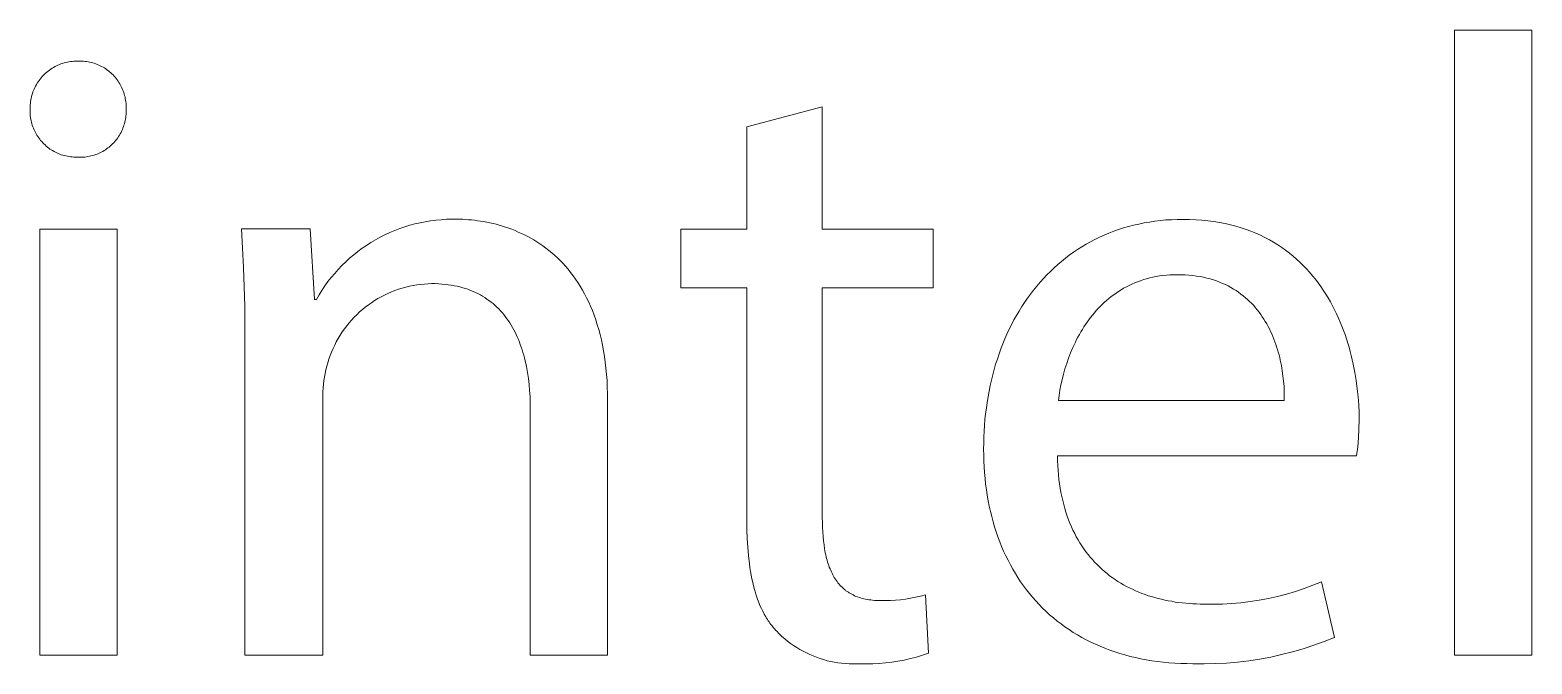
# Model space of a CAD drawing. Header units: millimetres. Extents: x -2163 to 4354, y -841 to 3711.
# Drawn here: x 3543 to 3654.3, y -732.8 to -685.8 of the extents above; entities that cross this region are included whole.
import ezdxf

# ---------------------------------------------------------------- set-up
doc = ezdxf.new("R2010")
doc.units = ezdxf.units.MM
doc.header["$MEASUREMENT"] = 0
doc.layers.add('Domyślny', color=7, linetype='Continuous', true_color=0x000000)

msp = doc.modelspace()

# ---------------------------------------------------------------- linework, layer by layer
at = {"layer": 'Domyślny', "color": 18, "lineweight": 15, "true_color": 0x000000}
for p, q in [((3648.59, -685.78), (3654.34, -685.78)), ((3648.59, -732.11), (3648.59, -685.78)), ((3654.34, -685.78), (3654.34, -732.11)), ((3545.99, -688.11), (3546.11, -688.1)), ((3546.11, -688.1), (3546.24, -688.09)), ((3546.24, -688.09), (3546.36, -688.08)), ((3546.36, -688.08), (3546.48, -688.08)), ((3546.48, -688.08), (3546.6, -688.08)), ((3546.6, -688.08), (3546.72, -688.08)), ((3546.72, -688.08), (3546.83, -688.08)), ((3546.83, -688.08), (3546.95, -688.09)), ((3546.95, -688.09), (3547.07, -688.1)), ((3547.07, -688.1), (3547.19, -688.11)), ((3543.9, -689.23), (3543.98, -689.15)), ((3543.98, -689.15), (3544.06, -689.06)), ((3544.06, -689.06), (3544.15, -688.98)), ((3544.15, -688.98), (3544.24, -688.9)), ((3544.24, -688.9), (3544.34, -688.82)), ((3544.34, -688.82), (3544.44, -688.75)), ((3544.44, -688.75), (3544.54, -688.68)), ((3544.54, -688.68), (3544.64, -688.61)), ((3544.64, -688.61), (3544.74, -688.55)), ((3544.74, -688.55), (3544.85, -688.49)), ((3544.85, -688.49), (3544.95, -688.43)), ((3544.95, -688.43), (3545.06, -688.38)), ((3545.06, -688.38), (3545.18, -688.33)), ((3545.18, -688.33), (3545.29, -688.29)), ((3545.29, -688.29), (3545.4, -688.25)), ((3545.4, -688.25), (3545.52, -688.22)), ((3545.52, -688.22), (3545.64, -688.18)), ((3545.64, -688.18), (3545.76, -688.16)), ((3545.76, -688.16), (3545.87, -688.13)), ((3545.87, -688.13), (3545.99, -688.11)), ((3547.19, -688.11), (3547.3, -688.13)), ((3547.3, -688.13), (3547.42, -688.15)), ((3547.42, -688.15), (3547.53, -688.18)), ((3547.53, -688.18), (3547.65, -688.21)), ((3547.65, -688.21), (3547.76, -688.24)), ((3547.76, -688.24), (3547.87, -688.28)), ((3547.87, -688.28), (3547.98, -688.33)), ((3547.98, -688.33), (3548.09, -688.37)), ((3548.09, -688.37), (3548.2, -688.42)), ((3548.2, -688.42), (3548.3, -688.47)), ((3548.3, -688.47), (3548.41, -688.53)), ((3548.41, -688.53), (3548.51, -688.59)), ((3548.51, -688.59), (3548.61, -688.66)), ((3548.61, -688.66), (3548.7, -688.72)), ((3548.7, -688.72), (3548.8, -688.79)), ((3548.8, -688.79), (3548.89, -688.87)), ((3548.89, -688.87), (3548.98, -688.94)), ((3548.98, -688.94), (3549.06, -689.02)), ((3549.06, -689.02), (3549.15, -689.11)), ((3549.15, -689.11), (3549.23, -689.19)), ((3549.23, -689.19), (3549.31, -689.28)), ((3543.21, -690.37), (3543.25, -690.26)), ((3543.25, -690.26), (3543.3, -690.15)), ((3543.3, -690.15), (3543.35, -690.04)), ((3543.35, -690.04), (3543.41, -689.93)), ((3543.41, -689.93), (3543.47, -689.82)), ((3543.47, -689.82), (3543.53, -689.72)), ((3543.53, -689.72), (3543.6, -689.62)), ((3543.6, -689.62), (3543.67, -689.52)), ((3543.67, -689.52), (3543.74, -689.42)), ((3543.74, -689.42), (3543.82, -689.33)), ((3543.82, -689.33), (3543.9, -689.23)), ((3549.31, -689.28), (3549.38, -689.37)), ((3549.38, -689.37), (3549.45, -689.47)), ((3549.45, -689.47), (3549.52, -689.56)), ((3549.52, -689.56), (3549.59, -689.66)), ((3549.59, -689.66), (3549.65, -689.76)), ((3549.65, -689.76), (3549.71, -689.86)), ((3549.71, -689.86), (3549.76, -689.97)), ((3549.76, -689.97), (3549.81, -690.07)), ((3549.81, -690.07), (3549.86, -690.18)), ((3549.86, -690.18), (3549.9, -690.29)), ((3549.9, -690.29), (3549.94, -690.4)), ((3543, -691.44), (3543.01, -691.32)), ((3543, -691.56), (3543, -691.44)), ((3543.01, -691.32), (3543.02, -691.2)), ((3543.02, -691.2), (3543.03, -691.07)), ((3543.03, -691.07), (3543.05, -690.96)), ((3543.05, -690.96), (3543.07, -690.84)), ((3543.07, -690.84), (3543.1, -690.72)), ((3543.1, -690.72), (3543.13, -690.6)), ((3543.13, -690.6), (3543.17, -690.48)), ((3543.17, -690.48), (3543.21, -690.37)), ((3549.94, -690.4), (3549.98, -690.52)), ((3549.98, -690.52), (3550.01, -690.63)), ((3550.01, -690.63), (3550.04, -690.74)), ((3550.04, -690.74), (3550.06, -690.86)), ((3550.06, -690.86), (3550.08, -690.98)), ((3550.08, -690.98), (3550.1, -691.09)), ((3550.1, -691.09), (3550.11, -691.21)), ((3550.11, -691.21), (3550.12, -691.33)), ((3550.12, -691.33), (3550.12, -691.44)), ((3550.12, -691.44), (3550.12, -691.56)), ((3543, -691.68), (3543, -691.56)), ((3543, -691.8), (3543, -691.68)), ((3543, -691.92), (3543, -691.8)), ((3543, -692.03), (3543, -691.92)), ((3543.01, -692.15), (3543, -692.03)), ((3543.03, -692.27), (3543.01, -692.15)), ((3543.05, -692.38), (3543.03, -692.27)), ((3543.07, -692.5), (3543.05, -692.38)), ((3543.1, -692.61), (3543.07, -692.5)), ((3550.05, -692.49), (3550.02, -692.61)), ((3550.07, -692.38), (3550.05, -692.49)), ((3550.09, -692.26), (3550.07, -692.38)), ((3550.1, -692.15), (3550.09, -692.26)), ((3550.11, -692.03), (3550.1, -692.15)), ((3550.12, -691.56), (3550.11, -691.68)), ((3550.11, -691.68), (3550.12, -691.8)), ((3550.12, -691.91), (3550.11, -692.03)), ((3550.12, -691.8), (3550.12, -691.91)), ((3596.13, -692.96), (3601.73, -691.46)), ((3601.73, -691.46), (3601.73, -700.53)), ((3543.13, -692.73), (3543.1, -692.61)), ((3543.16, -692.84), (3543.13, -692.73)), ((3543.2, -692.95), (3543.16, -692.84)), ((3543.24, -693.06), (3543.2, -692.95)), ((3543.29, -693.17), (3543.24, -693.06)), ((3543.34, -693.27), (3543.29, -693.17)), ((3543.39, -693.38), (3543.34, -693.27)), ((3543.45, -693.48), (3543.39, -693.38)), ((3543.51, -693.58), (3543.45, -693.48)), ((3543.57, -693.68), (3543.51, -693.58)), ((3549.56, -693.67), (3549.5, -693.77)), ((3549.62, -693.57), (3549.56, -693.67)), ((3549.68, -693.47), (3549.62, -693.57)), ((3549.74, -693.37), (3549.68, -693.47)), ((3549.79, -693.26), (3549.74, -693.37)), ((3549.84, -693.16), (3549.79, -693.26)), ((3549.88, -693.05), (3549.84, -693.16)), ((3549.92, -692.94), (3549.88, -693.05)), ((3549.96, -692.83), (3549.92, -692.94)), ((3549.99, -692.72), (3549.96, -692.83)), ((3550.02, -692.61), (3549.99, -692.72)), ((3596.13, -700.53), (3596.13, -692.96)), ((3543.64, -693.78), (3543.57, -693.68)), ((3543.71, -693.87), (3543.64, -693.78)), ((3543.78, -693.96), (3543.71, -693.87)), ((3543.86, -694.05), (3543.78, -693.96)), ((3543.94, -694.14), (3543.86, -694.05)), ((3544.02, -694.22), (3543.94, -694.14)), ((3544.11, -694.3), (3544.02, -694.22)), ((3544.19, -694.38), (3544.11, -694.3)), ((3544.29, -694.46), (3544.19, -694.38)), ((3544.38, -694.53), (3544.29, -694.46)), ((3544.47, -694.6), (3544.38, -694.53)), ((3544.57, -694.66), (3544.47, -694.6)), ((3544.67, -694.72), (3544.57, -694.66)), ((3544.78, -694.78), (3544.67, -694.72)), ((3544.88, -694.84), (3544.78, -694.78)), ((3548.38, -694.77), (3548.28, -694.83)), ((3548.48, -694.72), (3548.38, -694.77)), ((3548.58, -694.65), (3548.48, -694.72)), ((3548.67, -694.59), (3548.58, -694.65)), ((3548.77, -694.52), (3548.67, -694.59)), ((3548.86, -694.45), (3548.77, -694.52)), ((3548.95, -694.37), (3548.86, -694.45)), ((3549.04, -694.29), (3548.95, -694.37)), ((3549.12, -694.21), (3549.04, -694.29)), ((3549.2, -694.13), (3549.12, -694.21)), ((3549.28, -694.04), (3549.2, -694.13)), ((3549.35, -693.95), (3549.28, -694.04)), ((3549.43, -693.86), (3549.35, -693.95)), ((3549.5, -693.77), (3549.43, -693.86)), ((3544.99, -694.89), (3544.88, -694.84)), ((3545.09, -694.93), (3544.99, -694.89)), ((3545.2, -694.98), (3545.09, -694.93)), ((3545.31, -695.02), (3545.2, -694.98)), ((3545.43, -695.05), (3545.31, -695.02)), ((3545.54, -695.08), (3545.43, -695.05)), ((3545.65, -695.11), (3545.54, -695.08)), ((3545.77, -695.14), (3545.65, -695.11)), ((3545.88, -695.16), (3545.77, -695.14)), ((3546, -695.17), (3545.88, -695.16)), ((3546.12, -695.18), (3546, -695.17)), ((3546.23, -695.19), (3546.12, -695.18)), ((3546.35, -695.2), (3546.23, -695.19)), ((3546.47, -695.2), (3546.35, -695.2)), ((3546.59, -695.2), (3546.47, -695.2)), ((3546.7, -695.2), (3546.59, -695.2)), ((3546.82, -695.2), (3546.7, -695.2)), ((3546.94, -695.2), (3546.82, -695.2)), ((3547.05, -695.19), (3546.94, -695.2)), ((3547.17, -695.18), (3547.05, -695.19)), ((3547.28, -695.16), (3547.17, -695.18)), ((3547.4, -695.14), (3547.28, -695.16)), ((3547.51, -695.11), (3547.4, -695.14)), ((3547.62, -695.08), (3547.51, -695.11)), ((3547.74, -695.05), (3547.62, -695.08)), ((3547.85, -695.01), (3547.74, -695.05)), ((3547.96, -694.97), (3547.85, -695.01)), ((3548.06, -694.93), (3547.96, -694.97)), ((3548.17, -694.88), (3548.06, -694.93)), ((3548.28, -694.83), (3548.17, -694.88)), ((3570.77, -700.37), (3571.15, -700.25)), ((3571.15, -700.25), (3571.53, -700.15)), ((3571.53, -700.15), (3571.92, -700.06)), ((3571.92, -700.06), (3572.3, -699.99)), ((3572.3, -699.99), (3572.69, -699.92)), ((3572.69, -699.92), (3573.08, -699.87)), ((3573.08, -699.87), (3573.48, -699.84)), ((3573.48, -699.84), (3573.87, -699.81)), ((3573.87, -699.81), (3574.26, -699.8)), ((3574.26, -699.8), (3574.66, -699.81)), ((3574.66, -699.81), (3574.87, -699.81)), ((3574.87, -699.81), (3575.08, -699.81)), ((3575.08, -699.81), (3575.29, -699.82)), ((3575.29, -699.82), (3575.51, -699.84)), ((3575.51, -699.84), (3575.73, -699.86)), ((3575.73, -699.86), (3575.95, -699.88)), ((3575.95, -699.88), (3576.17, -699.91)), ((3576.17, -699.91), (3576.4, -699.94)), ((3576.4, -699.94), (3576.62, -699.98)), ((3576.62, -699.98), (3576.85, -700.02)), ((3576.85, -700.02), (3577.08, -700.07)), ((3577.08, -700.07), (3577.32, -700.12)), ((3577.32, -700.12), (3577.55, -700.18)), ((3577.55, -700.18), (3577.78, -700.24)), ((3577.78, -700.24), (3578.02, -700.31)), ((3578.02, -700.31), (3578.25, -700.39)), ((3624.06, -700.45), (3624.43, -700.34)), ((3624.43, -700.34), (3624.81, -700.25)), ((3624.81, -700.25), (3625.19, -700.16)), ((3625.19, -700.16), (3625.58, -700.08)), ((3625.58, -700.08), (3625.98, -700.01)), ((3625.98, -700.01), (3626.38, -699.95)), ((3626.38, -699.95), (3626.79, -699.9)), ((3626.79, -699.9), (3627.2, -699.86)), ((3627.2, -699.86), (3627.62, -699.84)), ((3627.62, -699.84), (3628.04, -699.82)), ((3628.04, -699.82), (3628.47, -699.82)), ((3628.47, -699.82), (3628.95, -699.82)), ((3628.95, -699.82), (3629.41, -699.84)), ((3629.41, -699.84), (3629.87, -699.87)), ((3629.87, -699.87), (3630.32, -699.92)), ((3630.32, -699.92), (3630.75, -699.98)), ((3630.75, -699.98), (3631.18, -700.04)), ((3631.18, -700.04), (3631.59, -700.12)), ((3631.59, -700.12), (3632, -700.22)), ((3632, -700.22), (3632.39, -700.32)), ((3632.39, -700.32), (3632.77, -700.43)), ((3543.71, -700.53), (3549.46, -700.53)), ((3543.71, -732.11), (3543.71, -700.53)), ((3549.46, -700.53), (3549.46, -732.11)), ((3558.83, -703.38), (3558.67, -700.52)), ((3558.67, -700.52), (3563.77, -700.52)), ((3563.77, -700.52), (3564.09, -705.75)), ((3568.27, -701.53), (3568.61, -701.33)), ((3568.61, -701.33), (3568.96, -701.14)), ((3568.96, -701.14), (3569.31, -700.96)), ((3569.31, -700.96), (3569.67, -700.79)), ((3569.67, -700.79), (3570.03, -700.64)), ((3570.03, -700.64), (3570.4, -700.5)), ((3570.4, -700.5), (3570.77, -700.37)), ((3578.25, -700.39), (3578.49, -700.47)), ((3578.49, -700.47), (3578.72, -700.55)), ((3578.72, -700.55), (3578.95, -700.65)), ((3578.95, -700.65), (3579.19, -700.75)), ((3579.19, -700.75), (3579.42, -700.85)), ((3579.42, -700.85), (3579.65, -700.96)), ((3579.65, -700.96), (3579.89, -701.08)), ((3579.89, -701.08), (3580.11, -701.21)), ((3580.11, -701.21), (3580.34, -701.34)), ((3580.34, -701.34), (3580.57, -701.48)), ((3591.23, -704.9), (3591.23, -700.53)), ((3591.23, -700.53), (3596.13, -700.53)), ((3601.73, -700.53), (3609.96, -700.53)), ((3609.96, -700.53), (3609.96, -704.9)), ((3621.61, -701.48), (3621.94, -701.3)), ((3621.94, -701.3), (3622.28, -701.14)), ((3622.28, -701.14), (3622.62, -700.98)), ((3622.62, -700.98), (3622.97, -700.84)), ((3622.97, -700.84), (3623.33, -700.7)), ((3623.33, -700.7), (3623.69, -700.57)), ((3623.69, -700.57), (3624.06, -700.45)), ((3632.77, -700.43), (3633.15, -700.56)), ((3633.15, -700.56), (3633.51, -700.69)), ((3633.51, -700.69), (3633.86, -700.83)), ((3633.86, -700.83), (3634.21, -700.99)), ((3634.21, -700.99), (3634.54, -701.15)), ((3634.54, -701.15), (3634.87, -701.32)), ((3634.87, -701.32), (3635.18, -701.5)), ((3566.69, -702.7), (3566.99, -702.44)), ((3566.99, -702.44), (3567.3, -702.2)), ((3567.3, -702.2), (3567.62, -701.96)), ((3567.62, -701.96), (3567.94, -701.74)), ((3567.94, -701.74), (3568.27, -701.53)), ((3580.57, -701.48), (3580.79, -701.63)), ((3580.79, -701.63), (3581.02, -701.78)), ((3581.02, -701.78), (3581.24, -701.94)), ((3581.24, -701.94), (3581.45, -702.11)), ((3581.45, -702.11), (3581.67, -702.29)), ((3581.67, -702.29), (3581.88, -702.47)), ((3581.88, -702.47), (3582.09, -702.66)), ((3619.75, -702.69), (3620.04, -702.47)), ((3620.04, -702.47), (3620.34, -702.25)), ((3620.34, -702.25), (3620.65, -702.05)), ((3620.65, -702.05), (3620.96, -701.85)), ((3620.96, -701.85), (3621.28, -701.66)), ((3621.28, -701.66), (3621.61, -701.48)), ((3635.18, -701.5), (3635.49, -701.69)), ((3635.49, -701.69), (3635.79, -701.89)), ((3635.79, -701.89), (3636.08, -702.1)), ((3636.08, -702.1), (3636.36, -702.31)), ((3636.36, -702.31), (3636.63, -702.53)), ((3636.63, -702.53), (3636.89, -702.76)), ((3558.92, -706.24), (3558.83, -703.38)), ((3565.58, -703.82), (3565.84, -703.52)), ((3565.84, -703.52), (3566.11, -703.24)), ((3566.11, -703.24), (3566.4, -702.96)), ((3566.4, -702.96), (3566.69, -702.7)), ((3582.09, -702.66), (3582.29, -702.86)), ((3582.29, -702.86), (3582.49, -703.07)), ((3582.49, -703.07), (3582.69, -703.29)), ((3582.69, -703.29), (3582.89, -703.51)), ((3582.89, -703.51), (3583.07, -703.75)), ((3618.38, -703.93), (3618.64, -703.67)), ((3618.64, -703.67), (3618.91, -703.41)), ((3618.91, -703.41), (3619.18, -703.16)), ((3619.18, -703.16), (3619.46, -702.93)), ((3619.46, -702.93), (3619.75, -702.69)), ((3636.89, -702.76), (3637.14, -702.99)), ((3637.14, -702.99), (3637.39, -703.23)), ((3637.39, -703.23), (3637.62, -703.48)), ((3637.62, -703.48), (3637.85, -703.73)), ((3564.63, -705.08), (3564.85, -704.75)), ((3564.85, -704.75), (3565.08, -704.43)), ((3565.08, -704.43), (3565.32, -704.12)), ((3565.32, -704.12), (3565.58, -703.82)), ((3571.12, -704.77), (3570.85, -704.84)), ((3571.4, -704.72), (3571.12, -704.77)), ((3571.68, -704.67), (3571.4, -704.72)), ((3571.95, -704.63), (3571.68, -704.67)), ((3572.23, -704.61), (3571.95, -704.63)), ((3572.51, -704.59), (3572.23, -704.61)), ((3572.79, -704.58), (3572.51, -704.59)), ((3573.04, -704.58), (3572.79, -704.58)), ((3573.29, -704.59), (3573.04, -704.58)), ((3573.53, -704.61), (3573.29, -704.59)), ((3573.76, -704.63), (3573.53, -704.61)), ((3573.99, -704.66), (3573.76, -704.63)), ((3574.22, -704.69), (3573.99, -704.66)), ((3574.44, -704.73), (3574.22, -704.69)), ((3574.65, -704.77), (3574.44, -704.73)), ((3574.86, -704.82), (3574.65, -704.77)), ((3583.07, -703.75), (3583.26, -703.99)), ((3583.26, -703.99), (3583.44, -704.24)), ((3583.44, -704.24), (3583.61, -704.5)), ((3583.61, -704.5), (3583.79, -704.77)), ((3583.79, -704.77), (3583.95, -705.05)), ((3617.39, -705.05), (3617.63, -704.76)), ((3617.63, -704.76), (3617.87, -704.48)), ((3617.87, -704.48), (3618.12, -704.2)), ((3618.12, -704.2), (3618.38, -703.93)), ((3624.47, -704.71), (3624.27, -704.81)), ((3624.68, -704.61), (3624.47, -704.71)), ((3624.89, -704.52), (3624.68, -704.61)), ((3625.1, -704.44), (3624.89, -704.52)), ((3625.32, -704.36), (3625.1, -704.44)), ((3625.54, -704.28), (3625.32, -704.36)), ((3625.77, -704.21), (3625.54, -704.28)), ((3626.01, -704.15), (3625.77, -704.21)), ((3626.24, -704.1), (3626.01, -704.15)), ((3626.48, -704.05), (3626.24, -704.1)), ((3626.73, -704.01), (3626.48, -704.05)), ((3626.98, -703.98), (3626.73, -704.01)), ((3627.24, -703.95), (3626.98, -703.98)), ((3627.5, -703.93), (3627.24, -703.95)), ((3627.76, -703.92), (3627.5, -703.93)), ((3628.03, -703.92), (3627.76, -703.92)), ((3628.33, -703.92), (3628.03, -703.92)), ((3628.63, -703.93), (3628.33, -703.92)), ((3628.91, -703.95), (3628.63, -703.93)), ((3629.19, -703.98), (3628.91, -703.95)), ((3629.46, -704.02), (3629.19, -703.98)), ((3629.73, -704.06), (3629.46, -704.02)), ((3629.98, -704.11), (3629.73, -704.06)), ((3630.24, -704.17), (3629.98, -704.11)), ((3630.48, -704.23), (3630.24, -704.17)), ((3630.72, -704.3), (3630.48, -704.23)), ((3630.95, -704.38), (3630.72, -704.3)), ((3631.18, -704.47), (3630.95, -704.38)), ((3631.4, -704.56), (3631.18, -704.47)), ((3631.61, -704.65), (3631.4, -704.56)), ((3631.82, -704.75), (3631.61, -704.65)), ((3632.02, -704.86), (3631.82, -704.75)), ((3637.85, -703.73), (3638.07, -703.99)), ((3638.07, -703.99), (3638.28, -704.25)), ((3638.28, -704.25), (3638.49, -704.52)), ((3638.49, -704.52), (3638.68, -704.8)), ((3638.68, -704.8), (3638.87, -705.07)), ((3564.09, -705.75), (3564.22, -705.75)), ((3564.22, -705.75), (3564.42, -705.41)), ((3564.42, -705.41), (3564.63, -705.08)), ((3568.54, -705.84), (3568.31, -705.99)), ((3568.78, -705.69), (3568.54, -705.84)), ((3569.03, -705.55), (3568.78, -705.69)), ((3569.28, -705.43), (3569.03, -705.55)), ((3569.53, -705.31), (3569.28, -705.43)), ((3569.79, -705.19), (3569.53, -705.31)), ((3570.05, -705.09), (3569.79, -705.19)), ((3570.31, -705), (3570.05, -705.09)), ((3570.58, -704.91), (3570.31, -705)), ((3570.85, -704.84), (3570.58, -704.91)), ((3575.07, -704.88), (3574.86, -704.82)), ((3575.27, -704.94), (3575.07, -704.88)), ((3575.46, -705), (3575.27, -704.94)), ((3575.66, -705.08), (3575.46, -705)), ((3575.84, -705.15), (3575.66, -705.08)), ((3576.03, -705.23), (3575.84, -705.15)), ((3576.2, -705.32), (3576.03, -705.23)), ((3576.38, -705.41), (3576.2, -705.32)), ((3576.54, -705.51), (3576.38, -705.41)), ((3576.71, -705.61), (3576.54, -705.51)), ((3576.87, -705.72), (3576.71, -705.61)), ((3577.02, -705.83), (3576.87, -705.72)), ((3577.18, -705.94), (3577.02, -705.83)), ((3583.95, -705.05), (3584.11, -705.34)), ((3584.11, -705.34), (3584.26, -705.63)), ((3584.26, -705.63), (3584.41, -705.94)), ((3596.13, -704.9), (3591.23, -704.9)), ((3596.13, -722.13), (3596.13, -704.9)), ((3609.96, -704.9), (3601.73, -704.9)), ((3601.73, -704.9), (3601.73, -721.93)), ((3616.73, -705.97), (3616.94, -705.65)), ((3616.94, -705.65), (3617.17, -705.35)), ((3617.17, -705.35), (3617.39, -705.05)), ((3622.81, -705.82), (3622.65, -705.96)), ((3622.98, -705.67), (3622.81, -705.82)), ((3623.15, -705.54), (3622.98, -705.67)), ((3623.33, -705.4), (3623.15, -705.54)), ((3623.51, -705.28), (3623.33, -705.4)), ((3623.69, -705.15), (3623.51, -705.28)), ((3623.88, -705.03), (3623.69, -705.15)), ((3624.07, -704.92), (3623.88, -705.03)), ((3624.27, -704.81), (3624.07, -704.92)), ((3632.21, -704.98), (3632.02, -704.86)), ((3632.4, -705.09), (3632.21, -704.98)), ((3632.58, -705.22), (3632.4, -705.09)), ((3632.76, -705.35), (3632.58, -705.22)), ((3632.93, -705.48), (3632.76, -705.35)), ((3633.1, -705.62), (3632.93, -705.48)), ((3633.26, -705.76), (3633.1, -705.62)), ((3633.41, -705.91), (3633.26, -705.76)), ((3633.56, -706.06), (3633.41, -705.91)), ((3638.87, -705.07), (3639.06, -705.36)), ((3639.06, -705.36), (3639.23, -705.64)), ((3639.23, -705.64), (3639.4, -705.93)), ((3558.93, -709.09), (3558.92, -706.24)), ((3567.22, -706.88), (3567.02, -707.07)), ((3567.42, -706.68), (3567.22, -706.88)), ((3567.64, -706.5), (3567.42, -706.68)), ((3567.85, -706.32), (3567.64, -706.5)), ((3568.08, -706.15), (3567.85, -706.32)), ((3568.31, -705.99), (3568.08, -706.15)), ((3577.32, -706.06), (3577.18, -705.94)), ((3577.47, -706.19), (3577.32, -706.06)), ((3577.6, -706.32), (3577.47, -706.19)), ((3577.74, -706.45), (3577.6, -706.32)), ((3577.87, -706.59), (3577.74, -706.45)), ((3577.99, -706.73), (3577.87, -706.59)), ((3578.12, -706.87), (3577.99, -706.73)), ((3578.23, -707.02), (3578.12, -706.87)), ((3578.35, -707.18), (3578.23, -707.02)), ((3584.41, -705.94), (3584.55, -706.26)), ((3584.55, -706.26), (3584.69, -706.58)), ((3584.69, -706.58), (3584.82, -706.92)), ((3584.82, -706.92), (3584.94, -707.26)), ((3615.94, -707.27), (3616.13, -706.94)), ((3616.13, -706.94), (3616.32, -706.61)), ((3616.32, -706.61), (3616.52, -706.28)), ((3616.52, -706.28), (3616.73, -705.97)), ((3621.76, -706.91), (3621.62, -707.08)), ((3621.9, -706.75), (3621.76, -706.91)), ((3622.04, -706.58), (3621.9, -706.75)), ((3622.19, -706.42), (3622.04, -706.58)), ((3622.34, -706.27), (3622.19, -706.42)), ((3622.49, -706.11), (3622.34, -706.27)), ((3622.65, -705.96), (3622.49, -706.11)), ((3633.71, -706.21), (3633.56, -706.06)), ((3633.84, -706.37), (3633.71, -706.21)), ((3633.98, -706.53), (3633.84, -706.37)), ((3634.11, -706.7), (3633.98, -706.53)), ((3634.23, -706.87), (3634.11, -706.7)), ((3634.35, -707.04), (3634.23, -706.87)), ((3639.4, -705.93), (3639.56, -706.23)), ((3639.56, -706.23), (3639.71, -706.52)), ((3639.71, -706.52), (3639.85, -706.82)), ((3639.85, -706.82), (3639.99, -707.13)), ((3566.3, -707.93), (3566.14, -708.16)), ((3566.47, -707.71), (3566.3, -707.93)), ((3566.65, -707.49), (3566.47, -707.71)), ((3566.83, -707.28), (3566.65, -707.49)), ((3567.02, -707.07), (3566.83, -707.28)), ((3578.46, -707.33), (3578.35, -707.18)), ((3578.56, -707.49), (3578.46, -707.33)), ((3578.66, -707.66), (3578.56, -707.49)), ((3578.76, -707.83), (3578.66, -707.66)), ((3578.86, -708), (3578.76, -707.83)), ((3578.95, -708.17), (3578.86, -708)), ((3584.94, -707.26), (3585.05, -707.62)), ((3585.05, -707.62), (3585.16, -707.99)), ((3585.16, -707.99), (3585.26, -708.36)), ((3615.42, -708.32), (3615.59, -707.96)), ((3615.59, -707.96), (3615.76, -707.62)), ((3615.76, -707.62), (3615.94, -707.27)), ((3621.01, -707.98), (3620.9, -708.16)), ((3621.12, -707.79), (3621.01, -707.98)), ((3621.24, -707.61), (3621.12, -707.79)), ((3621.36, -707.43), (3621.24, -707.61)), ((3621.49, -707.26), (3621.36, -707.43)), ((3621.62, -707.08), (3621.49, -707.26)), ((3634.46, -707.22), (3634.35, -707.04)), ((3634.57, -707.39), (3634.46, -707.22)), ((3634.68, -707.57), (3634.57, -707.39)), ((3634.78, -707.75), (3634.68, -707.57)), ((3634.87, -707.94), (3634.78, -707.75)), ((3634.96, -708.12), (3634.87, -707.94)), ((3635.05, -708.31), (3634.96, -708.12)), ((3639.99, -707.13), (3640.12, -707.43)), ((3640.12, -707.43), (3640.25, -707.74)), ((3640.25, -707.74), (3640.37, -708.04)), ((3640.37, -708.04), (3640.48, -708.35)), ((3558.93, -732.12), (3558.93, -709.09)), ((3565.58, -709.13), (3565.46, -709.39)), ((3565.7, -708.88), (3565.58, -709.13)), ((3565.84, -708.64), (3565.7, -708.88)), ((3565.99, -708.4), (3565.84, -708.64)), ((3566.14, -708.16), (3565.99, -708.4)), ((3579.03, -708.35), (3578.95, -708.17)), ((3579.12, -708.53), (3579.03, -708.35)), ((3579.2, -708.72), (3579.12, -708.53)), ((3579.27, -708.91), (3579.2, -708.72)), ((3579.34, -709.1), (3579.27, -708.91)), ((3579.41, -709.29), (3579.34, -709.1)), ((3585.26, -708.36), (3585.35, -708.75)), ((3585.35, -708.75), (3585.44, -709.15)), ((3585.44, -709.15), (3585.51, -709.56)), ((3614.97, -709.41), (3615.11, -709.04)), ((3615.11, -709.04), (3615.27, -708.68)), ((3615.27, -708.68), (3615.42, -708.32)), ((3620.39, -709.12), (3620.31, -709.31)), ((3620.49, -708.92), (3620.39, -709.12)), ((3620.58, -708.73), (3620.49, -708.92)), ((3620.68, -708.54), (3620.58, -708.73)), ((3620.79, -708.35), (3620.68, -708.54)), ((3620.9, -708.16), (3620.79, -708.35)), ((3635.13, -708.5), (3635.05, -708.31)), ((3635.21, -708.69), (3635.13, -708.5)), ((3635.28, -708.89), (3635.21, -708.69)), ((3635.35, -709.08), (3635.28, -708.89)), ((3635.41, -709.27), (3635.35, -709.08)), ((3640.48, -708.35), (3640.58, -708.66)), ((3640.58, -708.66), (3640.68, -708.98)), ((3640.68, -708.98), (3640.78, -709.29)), ((3565.15, -710.17), (3565.07, -710.44)), ((3565.24, -709.91), (3565.15, -710.17)), ((3565.35, -709.65), (3565.24, -709.91)), ((3565.46, -709.39), (3565.35, -709.65)), ((3579.48, -709.49), (3579.41, -709.29)), ((3579.54, -709.69), (3579.48, -709.49)), ((3579.6, -709.89), (3579.54, -709.69)), ((3579.65, -710.09), (3579.6, -709.89)), ((3579.7, -710.3), (3579.65, -710.09)), ((3579.79, -710.72), (3579.7, -710.3)), ((3585.51, -709.56), (3585.58, -709.98)), ((3585.58, -709.98), (3585.64, -710.41)), ((3614.58, -710.55), (3614.71, -710.17)), ((3614.71, -710.17), (3614.83, -709.79)), ((3614.83, -709.79), (3614.97, -709.41)), ((3619.98, -710.11), (3619.85, -710.5)), ((3620.14, -709.71), (3619.98, -710.11)), ((3620.31, -709.31), (3620.14, -709.71)), ((3635.48, -709.47), (3635.41, -709.27)), ((3635.53, -709.66), (3635.48, -709.47)), ((3635.59, -709.86), (3635.53, -709.66)), ((3635.64, -710.06), (3635.59, -709.86)), ((3635.68, -710.25), (3635.64, -710.06)), ((3635.76, -710.64), (3635.68, -710.25)), ((3640.78, -709.29), (3640.86, -709.6)), ((3640.86, -709.6), (3640.94, -709.91)), ((3640.94, -709.91), (3641.09, -710.54)), ((3564.87, -711.23), (3564.82, -711.5)), ((3564.93, -710.97), (3564.87, -711.23)), ((3564.99, -710.7), (3564.93, -710.97)), ((3565.07, -710.44), (3564.99, -710.7)), ((3579.87, -711.16), (3579.79, -710.72)), ((3579.94, -711.6), (3579.87, -711.16)), ((3585.64, -710.41), (3585.69, -710.85)), ((3585.69, -710.85), (3585.74, -711.31)), ((3585.74, -711.31), (3585.77, -711.77)), ((3614.27, -711.74), (3614.36, -711.34)), ((3614.36, -711.34), (3614.47, -710.95)), ((3614.47, -710.95), (3614.58, -710.55)), ((3619.61, -711.3), (3619.51, -711.7)), ((3619.72, -710.9), (3619.61, -711.3)), ((3619.85, -710.5), (3619.72, -710.9)), ((3635.83, -711.03), (3635.76, -710.64)), ((3635.88, -711.42), (3635.83, -711.03)), ((3635.93, -711.8), (3635.88, -711.42)), ((3641.09, -710.54), (3641.21, -711.16)), ((3641.21, -711.16), (3641.31, -711.77)), ((3564.72, -712.31), (3564.7, -712.59)), ((3564.7, -712.59), (3564.7, -712.86)), ((3564.74, -712.04), (3564.72, -712.31)), ((3564.78, -711.77), (3564.74, -712.04)), ((3564.82, -711.5), (3564.78, -711.77)), ((3579.99, -712.05), (3579.94, -711.6)), ((3580.03, -712.5), (3579.99, -712.05)), ((3580.06, -712.97), (3580.03, -712.5)), ((3585.77, -711.77), (3585.79, -712.25)), ((3585.79, -712.25), (3585.81, -712.74)), ((3614.02, -712.97), (3614.09, -712.55)), ((3614.09, -712.55), (3614.18, -712.14)), ((3614.18, -712.14), (3614.27, -711.74)), ((3619.35, -712.48), (3619.29, -712.87)), ((3619.42, -712.09), (3619.35, -712.48)), ((3619.51, -711.7), (3619.42, -712.09)), ((3635.96, -712.17), (3635.93, -711.8)), ((3635.97, -712.54), (3635.96, -712.17)), ((3635.98, -712.9), (3635.97, -712.54)), ((3641.31, -711.77), (3641.39, -712.38)), ((3641.39, -712.38), (3641.46, -712.97)), ((3564.7, -712.86), (3564.7, -713.13)), ((3564.7, -713.13), (3564.7, -732.12)), ((3580.08, -713.44), (3580.06, -712.97)), ((3580.08, -713.91), (3580.08, -713.44)), ((3585.81, -712.74), (3585.81, -713.24)), ((3585.81, -713.24), (3585.81, -732.12)), ((3613.89, -713.8), (3613.95, -713.38)), ((3613.95, -713.38), (3614.02, -712.97)), ((3619.29, -712.87), (3619.25, -713.25)), ((3619.25, -713.25), (3635.98, -713.25)), ((3635.98, -713.25), (3635.98, -712.9)), ((3641.46, -712.97), (3641.5, -713.56)), ((3641.5, -713.56), (3641.52, -714.13)), ((3580.08, -732.12), (3580.08, -713.91)), ((3613.76, -715.09), (3613.79, -714.66)), ((3613.79, -714.66), (3613.84, -714.23)), ((3613.84, -714.23), (3613.89, -713.8)), ((3641.53, -714.68), (3641.51, -715.35)), ((3641.52, -714.13), (3641.53, -714.68)), ((3613.71, -715.96), (3613.73, -715.52)), ((3613.73, -715.52), (3613.76, -715.09)), ((3641.51, -715.35), (3641.48, -716.02)), ((3613.69, -716.85), (3613.7, -716.4)), ((3613.7, -717.29), (3613.69, -716.85)), ((3613.7, -716.4), (3613.71, -715.96)), ((3641.42, -716.68), (3641.34, -717.35)), ((3641.48, -716.02), (3641.42, -716.68)), ((3613.71, -717.73), (3613.7, -717.29)), ((3613.73, -718.17), (3613.71, -717.73)), ((3613.76, -718.59), (3613.73, -718.17)), ((3619.16, -717.35), (3619.17, -717.71)), ((3641.34, -717.35), (3619.16, -717.35)), ((3619.17, -717.71), (3619.18, -718.06)), ((3619.18, -718.06), (3619.21, -718.41)), ((3613.8, -719.02), (3613.76, -718.59)), ((3613.84, -719.44), (3613.8, -719.02)), ((3619.21, -718.41), (3619.24, -718.75)), ((3619.24, -718.75), (3619.27, -719.09)), ((3619.27, -719.09), (3619.31, -719.41)), ((3613.9, -719.85), (3613.84, -719.44)), ((3613.96, -720.26), (3613.9, -719.85)), ((3614.03, -720.67), (3613.96, -720.26)), ((3619.31, -719.41), (3619.36, -719.74)), ((3619.36, -719.74), (3619.42, -720.05)), ((3619.42, -720.05), (3619.48, -720.36)), ((3619.48, -720.36), (3619.55, -720.66)), ((3614.11, -721.07), (3614.03, -720.67)), ((3614.2, -721.46), (3614.11, -721.07)), ((3614.29, -721.85), (3614.2, -721.46)), ((3619.55, -720.66), (3619.63, -720.96)), ((3619.63, -720.96), (3619.71, -721.25)), ((3619.71, -721.25), (3619.79, -721.53)), ((3596.14, -722.81), (3596.13, -722.13)), ((3601.73, -721.93), (3601.74, -722.29)), ((3601.74, -722.29), (3601.75, -722.64)), ((3614.39, -722.23), (3614.29, -721.85)), ((3614.5, -722.61), (3614.39, -722.23)), ((3614.62, -722.98), (3614.5, -722.61)), ((3619.79, -721.53), (3619.89, -721.81)), ((3619.89, -721.81), (3619.98, -722.08)), ((3619.98, -722.08), (3620.09, -722.34)), ((3620.09, -722.34), (3620.2, -722.6)), ((3620.2, -722.6), (3620.31, -722.85)), ((3596.16, -723.47), (3596.14, -722.81)), ((3596.2, -724.12), (3596.16, -723.47)), ((3601.75, -722.64), (3601.76, -722.98)), ((3601.76, -722.98), (3601.79, -723.32)), ((3601.79, -723.32), (3601.82, -723.64)), ((3601.82, -723.64), (3601.86, -723.95)), ((3614.75, -723.34), (3614.62, -722.98)), ((3614.88, -723.71), (3614.75, -723.34)), ((3615.02, -724.06), (3614.88, -723.71)), ((3620.31, -722.85), (3620.44, -723.1)), ((3620.44, -723.1), (3620.56, -723.34)), ((3620.56, -723.34), (3620.69, -723.57)), ((3620.69, -723.57), (3620.83, -723.8)), ((3596.25, -724.74), (3596.2, -724.12)), ((3596.32, -725.34), (3596.25, -724.74)), ((3601.86, -723.95), (3601.9, -724.25)), ((3601.9, -724.25), (3601.95, -724.54)), ((3601.95, -724.54), (3601.98, -724.68)), ((3601.98, -724.68), (3602.02, -724.82)), ((3602.02, -724.82), (3602.05, -724.95)), ((3615.17, -724.41), (3615.02, -724.06)), ((3615.33, -724.75), (3615.17, -724.41)), ((3615.5, -725.09), (3615.33, -724.75)), ((3620.83, -723.8), (3620.97, -724.02)), ((3620.97, -724.02), (3621.12, -724.24)), ((3621.12, -724.24), (3621.27, -724.45)), ((3621.27, -724.45), (3621.43, -724.65)), ((3621.43, -724.65), (3621.59, -724.85)), ((3621.59, -724.85), (3621.75, -725.04)), ((3596.36, -725.63), (3596.32, -725.34)), ((3596.4, -725.91), (3596.36, -725.63)), ((3596.45, -726.19), (3596.4, -725.91)), ((3602.05, -724.95), (3602.09, -725.08)), ((3602.09, -725.08), (3602.12, -725.22)), ((3602.12, -725.22), (3602.16, -725.34)), ((3602.16, -725.34), (3602.21, -725.47)), ((3602.21, -725.47), (3602.25, -725.59)), ((3602.25, -725.59), (3602.3, -725.71)), ((3602.3, -725.71), (3602.35, -725.83)), ((3602.35, -725.83), (3602.4, -725.94)), ((3602.4, -725.94), (3602.45, -726.05)), ((3615.67, -725.42), (3615.5, -725.09)), ((3615.85, -725.74), (3615.67, -725.42)), ((3616.04, -726.06), (3615.85, -725.74)), ((3621.75, -725.04), (3621.92, -725.23)), ((3621.92, -725.23), (3622.1, -725.41)), ((3622.1, -725.41), (3622.28, -725.58)), ((3622.28, -725.58), (3622.46, -725.75)), ((3622.46, -725.75), (3622.65, -725.92)), ((3622.65, -725.92), (3622.84, -726.07)), ((3596.51, -726.46), (3596.45, -726.19)), ((3596.57, -726.73), (3596.51, -726.46)), ((3596.63, -726.99), (3596.57, -726.73)), ((3596.7, -727.25), (3596.63, -726.99)), ((3602.45, -726.05), (3602.5, -726.16)), ((3602.5, -726.16), (3602.56, -726.26)), ((3602.56, -726.26), (3602.62, -726.37)), ((3602.62, -726.37), (3602.68, -726.47)), ((3602.68, -726.47), (3602.75, -726.56)), ((3602.75, -726.56), (3602.82, -726.66)), ((3602.82, -726.66), (3602.88, -726.75)), ((3602.88, -726.75), (3602.96, -726.83)), ((3602.96, -726.83), (3603.03, -726.92)), ((3603.03, -726.92), (3603.11, -727)), ((3603.11, -727), (3603.19, -727.08)), ((3616.23, -726.37), (3616.04, -726.06)), ((3616.43, -726.68), (3616.23, -726.37)), ((3616.64, -726.97), (3616.43, -726.68)), ((3616.86, -727.27), (3616.64, -726.97)), ((3622.84, -726.07), (3623.03, -726.23)), ((3623.03, -726.23), (3623.23, -726.37)), ((3623.23, -726.37), (3623.44, -726.51)), ((3623.44, -726.51), (3623.64, -726.65)), ((3623.64, -726.65), (3623.85, -726.78)), ((3623.85, -726.78), (3624.07, -726.9)), ((3624.07, -726.9), (3624.29, -727.02)), ((3624.29, -727.02), (3624.51, -727.14)), ((3637.45, -727.18), (3638.1, -726.94)), ((3638.1, -726.94), (3638.73, -726.68)), ((3638.73, -726.68), (3639.71, -730.8)), ((3596.77, -727.5), (3596.7, -727.25)), ((3596.85, -727.74), (3596.77, -727.5)), ((3596.93, -727.98), (3596.85, -727.74)), ((3597.02, -728.21), (3596.93, -727.98)), ((3603.19, -727.08), (3603.27, -727.16)), ((3603.27, -727.16), (3603.31, -727.19)), ((3603.31, -727.19), (3603.35, -727.23)), ((3603.35, -727.23), (3603.39, -727.27)), ((3603.39, -727.27), (3603.44, -727.3)), ((3603.44, -727.3), (3603.48, -727.34)), ((3603.48, -727.34), (3603.53, -727.37)), ((3603.53, -727.37), (3603.57, -727.4)), ((3603.57, -727.4), (3603.62, -727.43)), ((3603.62, -727.43), (3603.67, -727.46)), ((3603.67, -727.46), (3603.71, -727.49)), ((3603.71, -727.49), (3603.76, -727.52)), ((3603.76, -727.52), (3603.81, -727.55)), ((3603.81, -727.55), (3603.91, -727.61)), ((3603.91, -727.61), (3604.01, -727.66)), ((3604.01, -727.66), (3604.12, -727.71)), ((3604.12, -727.71), (3604.22, -727.76)), ((3604.22, -727.76), (3604.33, -727.8)), ((3604.33, -727.8), (3604.45, -727.84)), ((3604.45, -727.84), (3604.56, -727.88)), ((3604.56, -727.88), (3604.68, -727.91)), ((3604.68, -727.91), (3604.8, -727.94)), ((3604.8, -727.94), (3604.93, -727.97)), ((3604.93, -727.97), (3605.06, -727.99)), ((3605.06, -727.99), (3605.19, -728.01)), ((3605.19, -728.01), (3605.32, -728.03)), ((3605.32, -728.03), (3605.45, -728.04)), ((3605.45, -728.04), (3605.59, -728.06)), ((3605.59, -728.06), (3605.74, -728.06)), ((3605.74, -728.06), (3605.88, -728.07)), ((3605.88, -728.07), (3606.03, -728.07)), ((3606.03, -728.07), (3606.4, -728.07)), ((3606.4, -728.07), (3606.78, -728.06)), ((3606.78, -728.06), (3607.15, -728.04)), ((3607.15, -728.04), (3607.53, -728.01)), ((3607.53, -728.01), (3607.9, -727.96)), ((3607.9, -727.96), (3608.27, -727.9)), ((3608.27, -727.9), (3608.64, -727.83)), ((3608.64, -727.83), (3609.01, -727.75)), ((3609.01, -727.75), (3609.37, -727.66)), ((3609.37, -727.66), (3609.61, -731.98)), ((3617.09, -727.55), (3616.86, -727.27)), ((3617.32, -727.83), (3617.09, -727.55)), ((3617.56, -728.1), (3617.32, -727.83)), ((3617.8, -728.37), (3617.56, -728.1)), ((3624.51, -727.14), (3624.73, -727.24)), ((3624.73, -727.24), (3624.96, -727.35)), ((3624.96, -727.35), (3625.19, -727.44)), ((3625.19, -727.44), (3625.42, -727.54)), ((3625.42, -727.54), (3625.66, -727.62)), ((3625.66, -727.62), (3625.89, -727.71)), ((3625.89, -727.71), (3626.14, -727.78)), ((3626.14, -727.78), (3626.38, -727.85)), ((3626.38, -727.85), (3626.63, -727.92)), ((3626.63, -727.92), (3626.87, -727.98)), ((3626.87, -727.98), (3627.12, -728.04)), ((3627.12, -728.04), (3627.38, -728.09)), ((3627.38, -728.09), (3627.63, -728.13)), ((3627.63, -728.13), (3627.89, -728.18)), ((3627.89, -728.18), (3628.15, -728.21)), ((3632.76, -728.23), (3633.44, -728.15)), ((3633.44, -728.15), (3634.12, -728.05)), ((3634.12, -728.05), (3634.8, -727.92)), ((3634.8, -727.92), (3635.47, -727.77)), ((3635.47, -727.77), (3636.14, -727.59)), ((3636.14, -727.59), (3636.8, -727.4)), ((3636.8, -727.4), (3637.45, -727.18)), ((3597.11, -728.44), (3597.02, -728.21)), ((3597.21, -728.66), (3597.11, -728.44)), ((3597.31, -728.87), (3597.21, -728.66)), ((3597.42, -729.08), (3597.31, -728.87)), ((3597.54, -729.28), (3597.42, -729.08)), ((3597.6, -729.38), (3597.54, -729.28)), ((3618.06, -728.63), (3617.8, -728.37)), ((3618.32, -728.88), (3618.06, -728.63)), ((3618.58, -729.12), (3618.32, -728.88)), ((3618.86, -729.36), (3618.58, -729.12)), ((3628.15, -728.21), (3628.41, -728.24)), ((3628.41, -728.24), (3628.67, -728.27)), ((3628.67, -728.27), (3628.94, -728.29)), ((3628.94, -728.29), (3629.2, -728.31)), ((3629.2, -728.31), (3629.47, -728.32)), ((3629.47, -728.32), (3629.74, -728.33)), ((3629.74, -728.33), (3630.01, -728.33)), ((3630.01, -728.33), (3630.7, -728.34)), ((3630.7, -728.34), (3631.39, -728.33)), ((3631.39, -728.33), (3632.07, -728.29)), ((3632.07, -728.29), (3632.76, -728.23)), ((3597.66, -729.47), (3597.6, -729.38)), ((3597.72, -729.57), (3597.66, -729.47)), ((3597.78, -729.66), (3597.72, -729.57)), ((3597.85, -729.75), (3597.78, -729.66)), ((3597.92, -729.84), (3597.85, -729.75)), ((3597.98, -729.93), (3597.92, -729.84)), ((3598.05, -730.02), (3597.98, -729.93)), ((3598.12, -730.1), (3598.05, -730.02)), ((3598.2, -730.19), (3598.12, -730.1)), ((3598.27, -730.27), (3598.2, -730.19)), ((3598.35, -730.35), (3598.27, -730.27)), ((3598.54, -730.54), (3598.35, -730.35)), ((3619.14, -729.59), (3618.86, -729.36)), ((3619.43, -729.81), (3619.14, -729.59)), ((3619.72, -730.02), (3619.43, -729.81)), ((3620.03, -730.23), (3619.72, -730.02)), ((3620.33, -730.43), (3620.03, -730.23)), ((3598.74, -730.73), (3598.54, -730.54)), ((3598.95, -730.91), (3598.74, -730.73)), ((3599.16, -731.08), (3598.95, -730.91)), ((3599.38, -731.25), (3599.16, -731.08)), ((3599.6, -731.41), (3599.38, -731.25)), ((3599.83, -731.56), (3599.6, -731.41)), ((3620.65, -730.62), (3620.33, -730.43)), ((3620.97, -730.8), (3620.65, -730.62)), ((3621.3, -730.98), (3620.97, -730.8)), ((3621.64, -731.15), (3621.3, -730.98)), ((3621.98, -731.31), (3621.64, -731.15)), ((3622.33, -731.46), (3621.98, -731.31)), ((3622.68, -731.61), (3622.33, -731.46)), ((3638.16, -731.39), (3637.37, -731.65)), ((3638.94, -731.11), (3638.16, -731.39)), ((3639.71, -730.8), (3638.94, -731.11)), ((3549.46, -732.11), (3543.71, -732.11)), ((3564.7, -732.12), (3558.93, -732.12)), ((3585.81, -732.12), (3580.08, -732.12)), ((3600.06, -731.7), (3599.83, -731.56)), ((3600.3, -731.83), (3600.06, -731.7)), ((3600.55, -731.96), (3600.3, -731.83)), ((3600.8, -732.07), (3600.55, -731.96)), ((3601.05, -732.18), (3600.8, -732.07)), ((3601.3, -732.28), (3601.05, -732.18)), ((3601.56, -732.37), (3601.3, -732.28)), ((3601.82, -732.45), (3601.56, -732.37)), ((3602.09, -732.53), (3601.82, -732.45)), ((3602.35, -732.59), (3602.09, -732.53)), ((3602.62, -732.64), (3602.35, -732.59)), ((3607.34, -732.57), (3606.88, -732.64)), ((3607.8, -732.48), (3607.34, -732.57)), ((3608.26, -732.38), (3607.8, -732.48)), ((3608.71, -732.26), (3608.26, -732.38)), ((3609.16, -732.13), (3608.71, -732.26)), ((3609.61, -731.98), (3609.16, -732.13)), ((3623.04, -731.74), (3622.68, -731.61)), ((3623.41, -731.87), (3623.04, -731.74)), ((3623.78, -731.99), (3623.41, -731.87)), ((3624.16, -732.1), (3623.78, -731.99)), ((3624.55, -732.21), (3624.16, -732.1)), ((3624.94, -732.3), (3624.55, -732.21)), ((3625.34, -732.39), (3624.94, -732.3)), ((3625.75, -732.46), (3625.34, -732.39)), ((3626.16, -732.53), (3625.75, -732.46)), ((3626.58, -732.59), (3626.16, -732.53)), ((3627, -732.64), (3626.58, -732.59)), ((3627.43, -732.68), (3627, -732.64)), ((3632.51, -732.64), (3631.69, -732.71)), ((3633.34, -732.54), (3632.51, -732.64)), ((3634.15, -732.41), (3633.34, -732.54)), ((3634.97, -732.26), (3634.15, -732.41)), ((3635.78, -732.08), (3634.97, -732.26)), ((3636.58, -731.88), (3635.78, -732.08)), ((3637.37, -731.65), (3636.58, -731.88)), ((3654.34, -732.11), (3648.59, -732.11)), ((3602.89, -732.69), (3602.62, -732.64)), ((3603.16, -732.72), (3602.89, -732.69)), ((3603.44, -732.75), (3603.16, -732.72)), ((3603.71, -732.77), (3603.44, -732.75)), ((3603.98, -732.77), (3603.71, -732.77)), ((3604.26, -732.77), (3603.98, -732.77)), ((3604.53, -732.76), (3604.26, -732.77)), ((3605, -732.77), (3604.53, -732.76)), ((3605.47, -732.76), (3605, -732.77)), ((3605.94, -732.74), (3605.47, -732.76)), ((3606.41, -732.7), (3605.94, -732.74)), ((3606.88, -732.64), (3606.41, -732.7)), ((3627.87, -732.71), (3627.43, -732.68)), ((3628.31, -732.74), (3627.87, -732.71)), ((3628.75, -732.75), (3628.31, -732.74)), ((3629.21, -732.76), (3628.75, -732.75)), ((3630.03, -732.77), (3629.21, -732.76)), ((3630.86, -732.75), (3630.03, -732.77)), ((3631.69, -732.71), (3630.86, -732.75))]:
    msp.add_line(p, q, dxfattribs=at)

doc.saveas('drawing.dxf')
